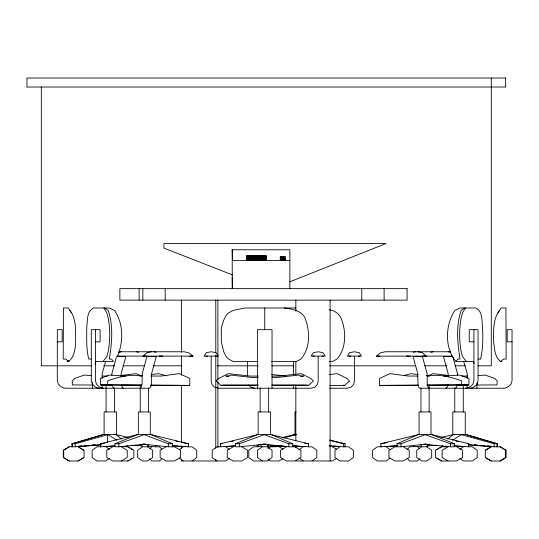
<?xml version="1.0" encoding="UTF-8"?>
<svg xmlns="http://www.w3.org/2000/svg" width="539" height="539" viewBox="0 0 539 539"><rect width="100%" height="100%" fill="white"/><g stroke="black" fill="none" stroke-linecap="round" stroke-linejoin="round"><path stroke-width="0.81" d="M140.025 444.17L142.714 446.804L147.571 446.804L147.578 445.288M107.537 442.546L107.699 434.461L116.815 440.222M127.022 445.288L126.988 446.804L120.716 446.514M461.579 384.92L461.68 380.878C450.826 376.929 439.393 373.877 427.717 376.047M166.086 446.804L160.13 450.247L160.13 457.544L166.086 460.98L174.468 460.98L180.424 457.544L180.424 450.247L174.468 446.804L168.276 446.804L168.384 443.772L143.536 434.461M172.278 446.804L172.392 443.772L150.792 434.461L137.755 434.461L114.955 443.772L115.076 446.804L118.937 446.804L145.126 444.17M286.505 446.804L280.549 450.247L280.549 457.544L286.505 460.98L294.974 460.98L300.93 457.544L300.93 450.247L294.974 446.804L288.769 446.804L288.884 443.772L263.78 434.461M292.704 446.804L292.818 443.772L270.908 434.461L257.864 434.461L235.375 443.772L235.489 446.804L239.424 446.804L265.363 444.17M330.09 446.804L330.144 445.288M397.075 446.804L396.96 443.772L418.56 434.461L431.598 434.461L454.397 443.772L454.276 446.804L450.415 446.804L450.537 443.772L424.611 434.461M468.297 444.81L494.047 446.804L494.202 443.772L460.501 434.461M496.904 446.804L497.066 443.772L465.676 434.461L453.272 434.461L447.788 439.117M497.322 446.804L497.484 443.772L465.676 434.461M292.482 445.719L308.348 446.804L308.537 443.772L270.531 434.461M329.181 445.854L343.437 446.804L343.626 443.772L329.807 440.471M344.94 446.804L345.128 443.772L329.855 440.006M431.254 434.461L468.876 443.772L468.694 446.804L453.811 445.773M150.388 434.461L188.549 443.772L188.36 446.804L172.426 445.719M147.309 446.265L155.656 446.804L155.751 445.288M447.949 384.354L447.215 387.157L446.063 388.235M457.274 384.354L456.54 387.157L455.388 388.235M116.309 357.431L111.869 373.642L111.869 375.265M95.08 364.357L95.969 361.265M105.691 361.265L102.154 373.642L102.154 378.506M117.367 356.623C123.471 342.009 123.727 323.791 114.436 310.417L109.417 307.985L93.705 307.985C86.193 311.367 87.83 320.813 86.691 327.442C86.86 337.953 86.045 348.787 88.76 359.055L91.179 359.055M147.571 446.804L148.831 444.17M465.46 307.985L462.523 312.849L461.216 317.714A87.897 84.279 -90 0 0 461.216 351.758L462.523 356.623L466.437 361.487M262.311 460.98L257.447 457.544L257.447 450.247L262.311 446.804L267.176 446.804L268.793 444.17M499.437 310.417C492.659 319.384 493.623 331.431 493.657 342.029C494.687 348.874 494.519 356.757 500.461 361.487L502.092 361.487M498.009 312.849L501.068 307.985L505.932 307.985L506.148 359.055L503.716 359.055L500.461 361.487M478.174 359.055L480.593 359.055C483.503 346.375 483.052 333.035 481.974 320.146C481.704 315.403 480.559 310.006 475.647 307.985L459.935 307.985L454.916 310.417C445.248 324.626 444.419 348.228 455.9 361.487L457.827 359.055L460.07 359.055C457.355 343.235 455.92 325.839 461.141 310.417L464.598 307.985M102.915 361.487L106.83 356.623L108.137 351.758A87.897 84.279 -90 0 0 108.137 317.714L106.83 312.849L103.892 307.985M68.285 360.268L67.26 361.487L68.891 361.487C77.939 352.85 75.015 338.667 75.696 327.442C74.611 321.513 73.951 315.207 69.915 310.417M147.046 356.084L143.118 356.151L146.925 352.701L151.587 351.758M150.078 448.529L151.803 446.804M161.808 458.689L159.51 460.98L151.803 460.98L149.505 458.689M406.972 449.674L409.842 446.804L422.044 446.265M419.847 458.689L417.55 460.98L409.842 460.98L406.972 458.116M429.327 444.17L426.639 446.804L421.781 446.804L420.521 444.17M140.167 388.235L141.319 387.157L142.047 384.354L142.262 373.642L146.925 356.623L156.249 356.623L151.587 373.642L151.378 384.354L150.644 387.157L149.492 388.235L65.677 388.235L63.245 387.864L60.813 386.517L58.38 384.179L57.302 380.743L57.302 329.673L62.167 329.673L62.167 341.834L57.302 341.834M271.939 385.398L308.517 385.398L313.381 380.905L310.949 378.506L301.22 373.642L279.33 376.074L272.04 376.074M329.74 385.398L344.61 385.398L349.474 380.905L347.042 378.506L337.313 373.642L329.208 374.544M379.901 356.084L376.35 356.151L380.46 352.856L385.122 351.758L450.591 351.758M179.271 449.755L183.28 446.804M192.052 460.98L196.735 457.544L196.735 450.247L192.052 446.804L187.713 446.804M390.081 458.035L386.072 460.98L377.3 460.98L372.617 457.544L372.617 450.247L377.3 446.804L381.639 446.804M229.223 458.527L225.814 460.98L181.528 460.98L181.528 459.295M299.091 449.755L303.181 446.804M312.02 460.98L316.791 457.544L316.791 450.247L312.02 446.804L308.315 446.804M339.772 446.804L334.995 450.247L334.995 457.544L339.772 460.98L348.605 460.98L353.382 457.544L353.382 450.247L348.605 446.804L343.437 446.804M109.565 458.399L105.92 460.98L97.027 460.98L92.162 457.544L92.162 450.247L97.027 446.804L100.827 446.804M459.787 449.385L463.432 446.804M142.613 446.804L137.661 450.247L137.661 457.544L142.613 460.98L147.673 460.98L152.625 457.544L152.625 450.247L147.673 446.804M421.68 446.804L416.728 450.247L416.728 457.544L421.68 460.98L426.74 460.98L431.692 457.544L431.692 450.247L426.74 446.804M452.538 440.222L461.654 434.461M69.329 446.804L63.69 450.247L63.69 457.544L69.329 460.98M78.007 460.98L83.646 457.544M490.928 446.804L485.289 450.247L485.289 457.544L490.928 460.98L500.441 460.98L506.087 457.544L506.087 450.247L500.441 446.804L494.047 446.804M485.706 450.247L491.346 446.804M500.024 460.98L505.663 457.544L505.663 450.247L500.024 446.804M127.507 460.98L128.929 460.124M130.35 459.262L131.772 458.399M441.171 446.804L435.485 450.247L435.485 457.544L441.171 460.98L456.627 460.98L462.577 457.544L462.577 450.247L456.627 446.804M436.873 449.816L438.295 448.953M439.716 448.098L441.845 446.804M112.725 446.804L106.776 450.247L106.776 457.544L112.725 460.98L128.181 460.98L133.867 457.544L133.867 450.247L128.181 446.804M121.282 460.98L127.231 457.544L127.231 450.247L121.282 446.804M233.225 446.804L227.269 450.247L227.269 457.544L233.225 460.98L241.694 460.98L247.65 457.544L247.65 450.247L241.694 446.804M267.964 448.333L270.612 446.804L272.97 446.804M283.049 458.689L279.074 460.98L270.612 460.98L267.964 459.45M336.99 458.305L332.354 460.98L295.844 460.98M448.071 446.804L442.121 450.247L442.121 457.544L448.071 460.98M419.564 434.461L419.066 434.737L419.066 411.944L431.011 411.944L431.011 434.461M428.054 375.885L433.154 373.642L448.077 375.44M293.162 435.101L294.671 434.461M289.834 281.816L386.065 243.513L163.91 243.513L163.91 248.081L232.504 274.937M396.96 443.772L400.969 443.772L425.817 434.461M235.375 443.772L239.309 443.772L264.993 434.461M114.955 443.772L118.816 443.772L144.742 434.461M121.565 439.117L116.08 434.461L103.677 434.461L72.287 443.772L72.448 446.804M72.031 446.804L71.869 443.772L103.677 434.461M403.704 375.636L410.698 373.642L418.116 374.544M71.869 443.772L75.15 443.772L108.851 434.461M114.713 445.834L100.658 446.804L100.476 443.772L138.099 434.461M235.583 445.773L220.64 446.804L220.458 443.772L258.242 434.461M282.113 437.628L295.049 434.461M397.762 445.659L380.992 446.804L380.803 443.772L418.965 434.461M104.532 443.186L100.476 443.772M230.894 441.636L233.333 441.057M283.063 437.951L296.133 434.845M387.096 442.607L380.803 443.772M413.184 352.311L415.515 351.758M441.03 437.439L453.986 434.461M430.722 352.311L433.154 351.758M118.863 352.23L121.194 351.758M258.255 376.074L250.15 376.074L228.267 373.642L218.538 378.506L216.105 380.905L220.97 385.398L223.402 384.92L258.255 384.92M465.885 388.235L468.216 387.864L470.547 386.517L472.878 384.179L473.916 380.743L473.916 329.673M470.028 388.235L472.359 387.864L474.691 386.517L477.022 384.179L478.059 380.743L478.059 329.673L469.253 329.673L469.253 341.834L473.916 341.834M454.613 434.461L452.787 434.737L452.787 411.944L465.251 411.944L465.251 434.461M121.275 375.44L136.199 373.642L141.299 375.885M139.702 375.946L142.175 375.643M151.237 374.544L158.655 373.642L166.423 375.858M281.904 445.733L272.875 446.804L272.815 445.288M403.266 446.804L409.222 450.247L409.222 457.544L403.266 460.98L394.885 460.98L388.929 457.544L388.929 450.247L394.885 446.804L401.077 446.804L426.174 444.17M284.174 446.043L274.452 446.804M300.412 376.37L303.652 376.047L301.22 376.047L298.788 375.083L276.905 377.516L272.04 377.516M376.35 356.151L452.699 356.084M407.376 356.084L406.736 356.151L410.287 356.084M78.29 446.319L81.632 446.043M84.973 445.766L88.315 445.49M91.657 445.207L94.992 444.931M100.84 444.446L99.169 444.581L100.881 444.439M78.627 446.265L81.921 445.996M85.223 445.726L88.517 445.45M91.812 445.18L95.113 444.911M78.424 446.804L84.064 450.247L84.064 457.544L78.424 460.98L68.911 460.98L63.265 457.544L63.265 450.247L68.911 446.804L75.305 446.804L101.056 444.81M78.168 446.555L101.15 444.796M143.118 356.151L143.96 356.084M478.066 375.622L485.208 375.083L494.701 378.445L497.133 380.878L497.019 384.92L476.543 385.035M267.25 446.117L268.921 446.002M270.591 445.888L276.44 445.49M103.96 446.696L114.841 445.962M223.82 446.696L235.563 445.908M267.176 446.804L272.04 450.247L272.04 457.544L267.176 460.98L253.559 460.98L248.789 457.544L248.789 450.247L253.559 446.804L262.035 446.588M266.987 446.258L278.548 445.49M384.859 446.642L397.256 445.814M427.056 445.942L437.075 445.302M426.181 356.084L424.523 356.158M214.98 356.151L218.261 356.084L216.038 352.701L211.173 351.758L206.309 352.701L204.079 356.084L216.604 356.084M321.978 356.151L325.26 356.084L323.036 352.701L318.172 351.758L313.307 352.701L311.077 356.084L323.602 356.084M358.219 356.151L361.501 356.084L359.27 352.701L354.413 351.758L349.548 352.701L347.318 356.084L359.843 356.084M118.762 351.758L184.23 351.758L188.893 352.856L193.002 356.151L189.452 356.084M417.765 351.758L422.428 352.701L426.234 356.151L422.306 356.084M379.867 385.398L418.379 385.115M426.753 385.055L468.917 384.92L469.018 378.445L459.922 375.083L443.536 376.047M418.19 385.297L379.604 385.398L379.503 378.445L389.98 373.642L408.367 376.047L417.624 376.047M429.125 385.217L468.654 384.92M428.876 385.372L447.774 385.237M456.816 385.169L467.502 385.095M232.424 249.773L289.867 249.773L289.867 288.648M246.781 255.776L265.929 255.776M246.781 256.449L265.929 256.449M246.781 256.665L265.929 256.665M246.781 257.123L265.929 257.123M280.293 257.103L285.077 257.103M246.781 257.346L265.929 257.346M246.781 257.797L265.929 257.797M246.781 258.019L265.929 258.019M246.781 258.477L265.929 258.477M280.293 258.45L285.077 258.45M280.293 258.558L285.077 258.558M246.781 258.693L265.929 258.693M246.781 259.528L265.929 259.528M246.781 259.751L265.929 259.751M280.293 259.805L285.077 259.805M289.867 260.586L232.424 260.586L232.228 249.395L232.228 288.648M232.228 277.841L232.424 288.648M295.972 307.985L245.285 307.985L233.131 310.417L228.617 312.849L226.185 315.281L223.752 320.146L221.32 327.442L221.32 342.029L223.752 351.758L226.185 356.623L228.617 359.055L233.131 361.487L258.006 361.487M95.437 341.834L100.099 341.834L100.099 329.673L91.293 329.673L91.293 380.743L92.331 384.179L94.662 386.517L96.993 387.864L99.324 388.235M512.05 341.834L507.186 341.834L507.186 329.673L512.05 329.673L512.05 380.743L510.972 384.179L508.54 386.517L506.108 387.864L503.675 388.235L419.861 388.235L418.709 387.157L417.974 384.354L417.765 373.642L413.103 356.623L422.428 356.623L427.09 373.642L427.299 384.354L428.033 387.157L429.185 388.235M117.104 356.084L193.002 356.151M116.532 356.623L125.856 356.623L121.194 373.642L121.194 376.889M452.821 356.623L443.496 356.623L448.158 373.642L448.158 376.889M95.497 361.487L113.453 361.487L111.526 359.055L109.282 359.055C111.997 343.235 113.433 325.839 108.211 310.417L104.755 307.985M271.656 361.487L296.356 361.487L300.87 359.055C310.046 348.949 310.114 332.415 305.734 320.146C303.194 310.612 292.434 309.157 284.194 307.985M329.208 361.487L332.455 361.487L336.969 359.055C346.139 348.949 346.213 332.415 341.834 320.146C340.116 314.507 335.049 310.37 329.208 309.77M455.9 361.487L473.855 361.487M91.778 365.813L41.314 365.813L41.314 87.022M103.549 365.813L114.484 365.813M122.899 365.813L144.762 365.813M153.177 365.813L181.771 365.813M217.096 365.813L258.309 365.813M271.771 365.813L293.634 365.813M329.801 365.813L415.596 365.813M424.847 365.813L446.716 365.813M455.125 365.813L465.218 365.813M477.83 365.813L491.292 365.813L491.292 78.02M102.518 376.047L107.382 376.047M125.816 376.047L109.43 375.083L100.335 378.445L100.436 384.92L141.764 385.048M150.893 376.047L160.979 376.047L179.372 373.642L189.849 378.445L189.748 385.398L150.32 385.291M461.97 376.047L467.643 376.047M258.255 377.516L252.582 377.516L230.699 375.083L228.267 376.047L225.834 376.047L229.075 376.37M272.04 384.92L306.085 384.92L308.517 385.398M220.97 385.398L258.255 385.398M329.659 388.235L347.042 388.235L351.098 387.157L353.672 384.354L354.413 380.938L354.413 356.623M296.18 411.944L294.968 411.944L294.968 434.461L296.41 434.461M168.384 443.772L172.392 443.772M188.549 443.772L182.256 442.607M220.458 443.772L221.96 443.772M288.884 443.772L292.818 443.772M308.537 443.772L304.582 443.186M343.626 443.772L345.128 443.772M450.537 443.772L454.397 443.772M467.252 443.772L468.876 443.772M494.202 443.772L497.484 443.772M142.424 444.17L145.631 444.17M262.385 444.17L266.387 444.17M423.721 444.17L426.928 444.17M155.656 446.804L159.51 446.804L161.808 449.102M220.68 446.804L216.974 446.804L212.198 450.247L212.198 457.544L216.974 460.98M446.986 446.804L442.364 446.804L442.33 445.288M468.526 446.804L472.326 446.804L477.19 450.247L477.19 457.544L472.326 460.98L463.432 460.98L459.787 458.399M92.809 385.035L72.334 384.92L72.219 380.878L74.651 378.445L84.145 375.083L91.286 375.622M101.851 385.095L112.536 385.169M121.578 385.237L140.477 385.372M150.974 385.115L189.485 385.398M100.699 384.92L140.228 385.217M144.829 356.158L143.172 356.084M348.976 356.084L350.599 356.151M312.735 356.084L314.365 356.151M205.736 356.084L207.36 356.151M159.066 356.084L162.616 356.151L161.976 356.084M131.442 445.248L142.296 445.942M454.512 445.962L465.393 446.696M292.812 445.874L305.195 446.696M172.089 445.814L185.322 446.696M329.996 445.773L331.653 445.888M333.318 446.002L339.961 446.46M425.392 356.084L426.234 356.151M141.636 376.047C129.96 373.877 118.526 376.929 107.672 380.878L107.773 384.92M469.024 444.857L491.184 446.555M470.116 444.574L468.472 444.439L470.183 444.581M474.239 444.911L477.541 445.18M480.835 445.45L484.13 445.726M487.431 445.996L491.555 446.332M474.36 444.931L477.695 445.207M481.037 445.49L484.379 445.766M487.721 446.043L491.063 446.319M424.227 444.17L450.415 446.804M263.409 444.17L288.769 446.804M143.179 444.17L168.276 446.804M271.656 374.457L285.434 375.986M426.349 375.542L429.65 375.946M114.74 434.461L116.565 434.737L116.565 411.944L104.101 411.944L104.101 434.461M103.468 388.235L101.137 387.864L98.805 386.517L96.474 384.179L95.437 380.743L95.437 329.673M343.397 385.163L344.61 385.398M448.158 351.758L450.489 352.23M136.199 351.758L138.631 352.311M115.366 434.461L128.322 437.439M153.837 351.758L156.169 352.311M175.707 441.057L178.166 441.636M455.893 441.057L458.332 441.636M254.779 388.235L250.723 387.157L248.661 384.913M149.788 434.461L150.287 434.737L150.287 411.944L138.341 411.944L138.341 434.461M332.354 446.804L336.329 449.102M279.074 446.804L283.049 449.102M436.873 457.975L441.845 460.98M127.507 446.804L129.636 448.098M131.058 448.953L132.479 449.816M486.407 457.975L491.346 460.98M78.714 447.235L83.646 450.247M105.92 446.804L109.565 449.385M299.091 458.035L303.181 460.98M225.814 446.804L229.223 449.263M386.072 446.804L390.081 449.755M179.271 458.035L183.28 460.98M68.891 361.487L65.637 359.055L63.204 359.055L63.42 307.985L68.285 307.985L71.343 312.849M123.29 388.235L122.137 387.157L121.403 384.354M113.965 388.235L112.813 387.157L112.078 384.354M417.55 446.804L419.275 448.529M259.98 444.17L262.311 446.804M473.383 361.265L474.05 363.582M463.661 361.265L467.198 373.642L467.198 378.506M453.043 357.431L457.483 373.642L457.483 375.265M413.602 445.288L413.696 446.804M258.592 444.527L258.733 446.804M257.137 445.288L257.231 446.804M75.15 443.772L75.305 446.804M118.816 443.772L118.937 446.804M239.309 443.772L239.424 446.804M400.969 443.772L401.077 446.804M476.921 382.986L476.921 388.235M467.198 384.354L467.198 388.235M463.277 385.493L463.277 411.944M454.761 387.972L454.761 411.944M429.118 384.664L429.118 411.944M420.959 387.972L420.959 411.944M384.112 288.648L384.112 300.135M361.763 288.648L361.763 300.135M330.097 300.135L330.097 460.98M318.172 356.623L318.172 380.938L317.431 384.354L314.857 387.157L310.801 388.235L218.538 388.235L214.488 387.157L211.908 384.354L211.173 380.938L211.173 356.623M295.844 300.135L295.844 311.084M295.844 361.608L295.844 374.241M295.844 385.19L295.844 440.767M295.844 445.82L295.844 447.505M293.546 361.703L293.546 374.949M293.546 384.961L293.546 388.235M285.077 259.124L285.077 257.885L280.293 257.885L280.293 259.124M272.04 388.235L272.04 329.673L257.447 329.673L257.447 388.235M270.618 434.461L270.618 411.944L258.154 411.944L258.154 434.461M268.644 387.972L268.644 411.944M264.743 307.985L264.743 329.875M260.128 387.972L260.128 411.944M247.408 361.487L247.408 376.074M217.891 300.135L217.891 380.136M217.891 381.821L217.891 447.505M215.782 300.135L215.782 353.193M215.782 355.72L215.782 448.347M215.782 459.295L215.782 460.98M181.528 300.135L181.528 352.351M181.528 355.72L181.528 375.083M181.528 385.19L181.528 442.452M181.528 445.82L181.528 448.347M165.197 288.648L165.197 300.135M148.393 387.972L148.393 411.944M142.848 288.648L142.848 300.135M140.234 384.664L140.234 411.944M139.123 288.648L139.123 300.135M114.591 387.972L114.591 411.944M106.075 385.493L106.075 411.944M102.154 384.354L102.154 388.235M92.432 382.306L92.432 388.235M505.649 78.02L26.95 78.02L26.95 87.022L505.649 87.022L505.649 78.02M265.929 255.614L246.781 255.614L246.781 256.153L265.929 256.153L265.929 255.614M265.929 256.288L246.781 256.288L246.781 256.827L265.929 256.827L265.929 256.288M285.077 256.53L280.293 256.53L280.293 257.204L285.077 257.204L285.077 256.53M265.929 256.962L246.781 256.962L246.781 257.501L265.929 257.501L265.929 256.962M265.929 257.642L246.781 257.642L246.781 258.181L265.929 258.181L265.929 257.642M265.929 258.316L246.781 258.316L246.781 258.855L265.929 258.855L265.929 258.316M285.077 259.232L280.293 259.232L280.293 259.906L285.077 259.906L285.077 259.232M265.929 259.367L246.781 259.367L246.781 259.906L265.929 259.906L265.929 259.367M407.093 288.648L119.867 288.648L119.867 300.135L407.093 300.135L407.093 288.648"/></g></svg>
